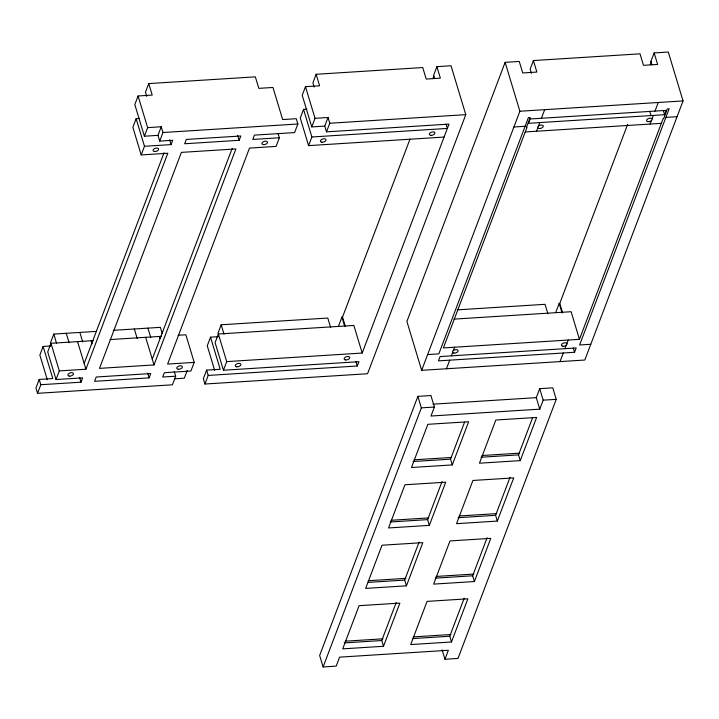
<?xml version="1.0" encoding="UTF-8"?>
<svg xmlns="http://www.w3.org/2000/svg" width="719" height="719" viewBox="0 0 719 719"><rect width="100%" height="100%" fill="white"/><g stroke="black" fill="none" stroke-linecap="round" stroke-linejoin="round"><path stroke-width="1.08" d="M451.343 355.851L452.646 352.391M536.5 131.226L537.803 127.775M566.905 343.493L568.208 340.033M652.061 118.869L653.364 115.417M50.734 345.992L43.113 346.477L39.86 355.078L47.283 379.686M278.073 133.518L279.358 137.769L252.764 139.45L254.4 135.127L294.592 132.593L297.855 123.992L296.255 118.698L282.657 119.561L272.968 87.466L258.822 88.356L255.353 76.852L148.752 83.584L152.221 95.088L138.084 95.987L134.821 104.588L144.375 136.224L157.973 135.361L161.236 126.76L147.638 127.623L144.375 136.224M96.517 331.378L53.781 334.074L50.528 342.675L51.157 344.769M148.752 83.584L145.49 92.185L146.757 96.373M93.398 340.617L50.977 343.296L47.706 351.933L56.046 379.542L82.64 377.861L80.995 382.184L40.812 384.719L37.55 393.32L172.434 384.8L175.688 376.199L174.241 371.408M139.459 118.473L136.134 118.68L132.862 127.317L141.203 154.927L167.797 153.246L85.912 369.224L59.318 370.905L56.046 379.542M43.113 346.477L52.811 378.571L39.212 379.434L35.95 388.026L37.55 393.32M141.203 154.927L144.474 146.29L136.134 118.68M144.474 146.29L171.068 144.609L172.704 140.295L159.708 141.113L162.97 132.512L161.236 126.76M84.177 363.472L164.067 152.734M152.275 359.176L232.165 148.438M149.103 377.879L150.738 373.565L96.229 377.008L94.593 381.322L149.103 377.879L147.647 373.089M154.01 364.928L235.895 148.941L181.386 152.383L99.51 368.371L154.01 364.928L145.669 337.319M239.166 140.304L240.802 135.99L186.302 139.432L184.666 143.755L239.166 140.304L237.719 135.514M187.192 370.546L184.289 378.194L174.879 378.787M178.105 335.27L185.862 334.775L194.202 362.385L190.921 371.022L164.336 372.703L162.692 377.026L175.688 376.199M279.358 137.769L276.087 146.406L249.493 148.087L167.608 364.066L194.202 362.385M218.127 336.69L210.514 337.175L207.252 345.776L214.675 370.384M210.514 337.175L220.203 369.269L206.605 370.132L203.342 378.733L204.942 384.018L367.562 373.745L465.786 114.654L451.029 65.762L436.882 66.66L440.361 78.164L426.214 79.054L422.745 67.55L316.144 74.282L319.613 85.786L305.476 86.684L302.214 95.285L311.767 126.921L324.763 126.095L328.026 117.494L315.03 118.32L311.767 126.921M217.92 333.382L221.173 324.781L327.783 318.041L330.623 327.46M316.144 74.282L312.882 82.883L314.149 87.071M223.438 370.24L226.71 361.612L362.196 353.047L353.856 325.437L218.369 334.002L215.098 342.639L223.438 370.24L358.916 361.684L357.28 366.007L208.204 375.426L204.942 384.018M306.887 109.171L303.535 109.378L300.254 118.015L308.595 145.624L444.072 137.068M308.595 145.624L311.866 136.987L303.535 109.378M362.196 353.047L448.989 124.108L326.498 131.847L329.76 123.246L328.026 117.494M338.658 325.752L341.92 317.151L342.523 317.115L410.01 139.1M436.882 66.66L433.629 75.261L434.573 78.398M433.036 78.362L433.827 76.268M654.146 52.936L657.624 64.44L643.478 65.33L640.009 53.826L533.408 60.558L536.877 72.062L522.74 72.961L519.262 61.457L505.124 62.346L406.9 321.438L421.658 370.33L584.826 360.03L683.05 100.93L668.293 52.038L654.146 52.936L650.884 61.537L651.836 64.674M533.408 60.558L530.146 69.159L531.404 73.347M421.658 370.33L519.882 111.238L505.124 62.346M417.874 396.358L319.649 655.458L323.119 666.962L336.168 666.136L339.575 657.148L448.35 650.282L444.953 659.26L458.003 658.442L556.227 399.342L552.758 387.838L539.699 388.664L536.293 397.652L539.771 409.156L430.996 416.022L434.402 407.044L430.924 395.54L417.874 396.358L421.343 407.862L323.119 666.962M446.445 368.766L449.708 360.165M541.416 118.276L544.678 109.674M383.515 646.282L399.881 603.106L359.096 605.677L342.72 648.862L383.515 646.282L381.771 640.53L396.196 602.495M406.433 585.832L422.799 542.647L382.014 545.227L365.638 588.403L406.433 585.832L404.698 580.08L419.114 542.036M429.351 525.373L445.726 482.188L404.932 484.768L388.557 527.953L429.351 525.373L427.616 519.621L442.032 481.577M452.269 464.923L468.644 421.738L427.85 424.318L411.475 467.494L452.269 464.923L450.534 459.171L464.564 422.152M555.922 312.028L559.184 303.427L559.786 303.391L627.669 124.324M650.3 64.638L651.486 61.501L650.884 61.537M451.496 641.986L467.871 598.81L427.077 601.381L410.702 644.566L451.496 641.986L449.761 636.234L464.186 598.199M474.414 581.536L490.789 538.351L449.995 540.931L433.629 584.116L474.414 581.536L472.68 575.784L487.105 537.74M497.332 521.077L513.708 477.901L472.913 480.472L456.547 523.657L497.332 521.077L495.598 515.325L510.023 477.29M520.259 460.627L536.626 417.442L495.831 420.022L479.465 463.198L520.259 460.627L518.516 454.875L532.554 417.856M539.771 409.156L543.178 400.168L539.699 388.664M560.029 361.594L563.292 352.993M655 111.103L658.262 102.502M574.544 352.283L576.18 347.96L440.1 356.561L438.455 360.875L574.544 352.283L573.25 348.005M427.625 354.584L438.824 353.883L528.384 117.646L530.182 117.53L526.479 127.308L527.018 127.272L443.371 347.924L579.451 339.323L663.107 118.68L663.646 118.644L667.358 108.866L669.164 108.749L579.604 344.985L590.793 344.284M664.617 114.707L666.252 110.384L530.164 118.986L528.528 123.3L664.617 114.707L663.331 110.456M538.459 126.05L539.78 122.59M453.303 350.665L454.624 347.214M650.084 124.054L651.405 120.603M564.927 348.67L566.248 345.219M162.97 132.512L297.855 123.992M329.76 123.246L465.786 114.654M519.882 111.238L683.05 100.93M311.866 136.987L447.353 128.431L446.068 124.18M513.914 126.984L525.113 126.283M665.884 117.386L677.082 116.676M525.256 131.937L661.336 123.344M113.207 330.327L160.382 327.343L162.278 333.616M457.32 309.862L545.038 304.317L547.887 313.736M110.079 339.566L161.487 336.321M453.995 319.119L571.12 311.713L579.451 339.323M433.072 404.168L536.293 397.652M421.343 407.862L434.402 407.044M543.178 400.168L556.227 399.342M414 459.827L451.739 457.446M481.982 455.531L519.72 453.15M413.048 461.535L450.534 459.171M481.038 457.239L518.516 454.875M391.082 520.286L428.821 517.896M459.064 515.99L496.802 513.609M390.129 521.994L427.616 519.621M458.12 517.698L495.598 515.325M368.164 580.736L405.902 578.355M436.145 576.44L473.884 574.059M368.317 582.372L404.698 580.08M435.193 578.148L472.68 575.784M345.237 641.195L382.984 638.814M413.227 636.899L450.966 634.518M344.293 642.903L381.771 640.53M412.275 638.607L449.761 636.234M649.733 111.319L651.019 115.57M559.786 303.391L562.626 312.801M559.184 303.427L562.024 312.837M324.763 126.095L326.498 131.847M305.476 86.684L315.03 118.32M342.523 317.115L345.363 326.525M355.995 361.729L357.28 366.007M341.92 317.151L344.761 326.561M442.104 649.85L444.953 659.26M169.621 139.819L171.068 144.609M221.173 324.781L224.022 334.191M218.369 334.002L226.71 361.612M157.973 135.361L159.708 141.113M138.084 95.987L147.638 127.623M206.605 370.132L208.204 375.426M159.267 336.456L159.897 338.541M147.934 328.134L150.792 337.597M134.336 328.987L137.194 338.46M91.169 340.761L92.113 343.88M79.836 332.43L82.694 341.902M77.571 341.624L85.912 369.224M66.238 333.292L69.096 342.765M79.548 377.394L80.995 382.184M53.781 334.074L56.63 343.493M50.977 343.296L59.318 370.905M39.212 379.434L40.812 384.719M562.887 346.216A2.885 1.591 -16.8 0 0 567.021 343.889A2.885 1.591 -16.8 0 0 562.761 343.403A2.885 1.591 -16.8 0 0 562.887 346.216M648.044 121.601A2.885 1.591 -16.8 0 0 652.178 119.273A2.885 1.591 -16.8 0 0 647.918 118.788A2.885 1.591 -16.8 0 0 648.044 121.601M539.151 128.476A2.885 1.591 -16.8 0 0 543.285 126.149A2.885 1.591 -16.8 0 0 539.025 125.663A2.885 1.591 -16.8 0 0 539.151 128.476M453.995 353.092A2.885 1.591 -16.8 0 0 458.129 350.764A2.885 1.591 -16.8 0 0 453.869 350.279A2.885 1.591 -16.8 0 0 453.995 353.092M430.78 135.325A2.885 1.591 -16.8 0 0 434.914 132.997A2.885 1.591 -16.8 0 0 430.654 132.512A2.885 1.591 -16.8 0 0 430.78 135.325M321.887 142.2A2.885 1.591 -16.8 0 0 326.022 139.872A2.885 1.591 -16.8 0 0 321.761 139.387A2.885 1.591 -16.8 0 0 321.887 142.2M236.731 366.816A2.885 1.591 -16.8 0 0 240.865 364.488A2.885 1.591 -16.8 0 0 236.605 364.003A2.885 1.591 -16.8 0 0 236.731 366.816M345.623 359.94A2.885 1.591 -16.8 0 0 349.758 357.613A2.885 1.591 -16.8 0 0 345.497 357.127A2.885 1.591 -16.8 0 0 345.623 359.94M69.339 376.118A2.885 1.591 -16.8 0 0 73.473 373.79A2.885 1.591 -16.8 0 0 69.213 373.305A2.885 1.591 -16.8 0 0 69.339 376.118M178.231 369.242A2.885 1.591 -16.8 0 0 182.365 366.915A2.885 1.591 -16.8 0 0 178.105 366.429A2.885 1.591 -16.8 0 0 178.231 369.242M263.388 144.618A2.885 1.591 -16.8 0 0 267.522 142.299A2.885 1.591 -16.8 0 0 263.262 141.805A2.885 1.591 -16.8 0 0 263.388 144.618M154.495 151.502A2.885 1.591 -16.8 0 0 158.629 149.175A2.885 1.591 -16.8 0 0 154.369 148.689A2.885 1.591 -16.8 0 0 154.495 151.502"/></g></svg>
